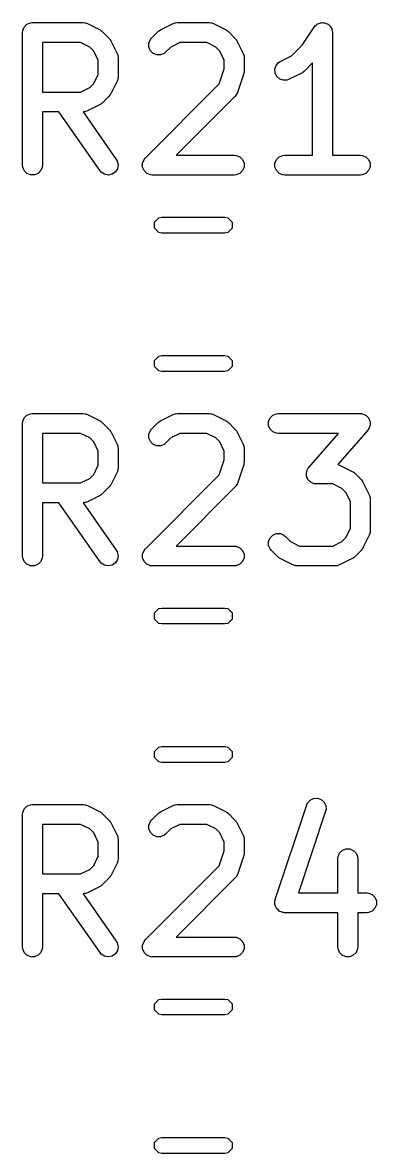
# Model space of a CAD drawing. Extents: x 3.76 to 11, y -6.32 to -1.01.
# Drawn here: x 10.0705 to 10.1757, y -5.3281 to -4.9921 of the extents above; entities that cross this region are included whole.
import ezdxf

# ---------------------------------------------------------------- set-up
doc = ezdxf.new("R2010")
doc.units = 0
doc.header["$MEASUREMENT"] = 0
doc.layers.add('BLACK', color=7, linetype='CONTINUOUS')

msp = doc.modelspace()

# ---------------------------------------------------------------- linework, layer by layer
at = {"layer": 'BLACK', "linetype": 'CONTINUOUS'}
for p, q in [((10.0705, -4.99507), (10.07056, -4.9945)), ((10.0705, -5.03444), (10.0705, -4.99507)), ((10.07056, -4.9945), (10.071, -4.99343)), ((10.071, -4.99343), (10.07181, -4.99262)), ((10.07181, -4.99262), (10.07288, -4.99218)), ((10.07288, -4.99218), (10.07345, -4.99212)), ((10.07345, -4.99212), (10.08845, -4.99212)), ((10.08845, -4.99212), (10.08903, -4.99218)), ((10.08903, -4.99218), (10.08913, -4.99222)), ((10.08913, -4.99222), (10.08923, -4.99222)), ((10.08923, -4.99222), (10.08977, -4.99243)), ((10.08977, -4.99243), (10.09352, -4.99431)), ((10.09352, -4.99431), (10.09377, -4.99446)), ((10.09377, -4.99446), (10.09384, -4.99449)), ((10.09384, -4.99449), (10.09392, -4.99456)), ((10.09392, -4.99456), (10.09401, -4.99461)), ((10.09401, -4.99461), (10.09406, -4.99467)), ((10.09406, -4.99467), (10.09429, -4.99486)), ((10.09429, -4.99486), (10.09616, -4.99673)), ((10.10886, -4.99673), (10.11074, -4.99486)), ((10.11074, -4.99486), (10.11096, -4.99467)), ((10.11096, -4.99467), (10.11101, -4.99461)), ((10.11101, -4.99461), (10.1111, -4.99456)), ((10.1111, -4.99456), (10.11118, -4.99449)), ((10.11118, -4.99449), (10.11125, -4.99446)), ((10.11125, -4.99446), (10.1115, -4.99431)), ((10.1115, -4.99431), (10.11525, -4.99243)), ((10.11525, -4.99243), (10.11579, -4.99222)), ((10.11579, -4.99222), (10.1159, -4.99222)), ((10.1159, -4.99222), (10.116, -4.99218)), ((10.116, -4.99218), (10.11657, -4.99212)), ((10.11657, -4.99212), (10.12595, -4.99212)), ((10.12595, -4.99212), (10.12652, -4.99218)), ((10.12652, -4.99218), (10.12662, -4.99222)), ((10.12662, -4.99222), (10.12673, -4.99222)), ((10.12673, -4.99222), (10.12727, -4.99243)), ((10.12727, -4.99243), (10.13102, -4.99431)), ((10.13102, -4.99431), (10.13126, -4.99446)), ((10.13126, -4.99446), (10.13134, -4.99449)), ((10.13134, -4.99449), (10.13142, -4.99456)), ((10.13142, -4.99456), (10.13151, -4.99461)), ((10.13151, -4.99461), (10.13156, -4.99467)), ((10.13156, -4.99467), (10.13178, -4.99486)), ((10.13178, -4.99486), (10.13366, -4.99673)), ((10.15365, -4.99881), (10.15724, -4.99343)), ((10.15724, -4.99343), (10.1576, -4.99299)), ((10.15724, -4.99343), (10.15724, -4.99343)), ((10.15724, -4.99343), (10.15724, -4.99343)), ((10.15724, -4.99343), (10.15724, -4.99343)), ((10.1576, -4.99299), (10.15785, -4.99282)), ((10.15785, -4.99282), (10.15805, -4.99262)), ((10.15805, -4.99262), (10.15832, -4.99251)), ((10.15832, -4.99251), (10.15856, -4.99234)), ((10.15856, -4.99234), (10.15885, -4.99229)), ((10.15885, -4.99229), (10.15912, -4.99218)), ((10.15912, -4.99218), (10.15941, -4.99218)), ((10.15941, -4.99218), (10.15969, -4.99212)), ((10.15969, -4.99212), (10.15998, -4.99218)), ((10.15998, -4.99218), (10.16027, -4.99218)), ((10.16027, -4.99218), (10.16054, -4.99229)), ((10.16054, -4.99229), (10.16082, -4.99234)), ((10.16082, -4.99234), (10.16106, -4.9925)), ((10.16106, -4.9925), (10.16133, -4.99262)), ((10.16133, -4.99262), (10.16154, -4.99282)), ((10.16154, -4.99282), (10.16178, -4.99298)), ((10.16178, -4.99298), (10.16194, -4.99322)), ((10.16194, -4.99322), (10.16215, -4.99343)), ((10.16215, -4.99343), (10.16226, -4.9937)), ((10.16226, -4.9937), (10.16242, -4.99394)), ((10.16242, -4.99394), (10.16248, -4.99423)), ((10.16248, -4.99423), (10.16259, -4.9945)), ((10.16259, -4.9945), (10.16264, -4.99507)), ((10.16264, -4.99507), (10.16265, -4.99507)), ((10.16265, -4.99507), (10.16265, -4.99507)), ((10.16265, -4.99507), (10.16265, -4.99507)), ((10.16265, -4.99507), (10.16265, -5.03149)), ((10.08775, -4.99802), (10.07641, -4.99802)), ((10.07641, -4.99802), (10.07641, -5.01274)), ((10.09045, -4.99937), (10.08775, -4.99802)), ((10.09616, -4.99673), (10.09635, -4.99696)), ((10.09635, -4.99696), (10.09641, -4.99701)), ((10.09641, -4.99701), (10.09646, -4.9971)), ((10.09646, -4.9971), (10.09653, -4.99718)), ((10.09653, -4.99718), (10.09656, -4.99725)), ((10.09656, -4.99725), (10.09672, -4.9975)), ((10.09672, -4.9975), (10.09859, -5.00125)), ((10.10805, -4.99825), (10.10849, -4.99718)), ((10.10805, -4.9994), (10.10805, -4.99825)), ((10.10849, -4.99718), (10.10886, -4.99673)), ((10.11727, -4.99802), (10.11457, -4.99937)), ((10.12525, -4.99802), (10.11727, -4.99802)), ((10.12795, -4.99937), (10.12525, -4.99802)), ((10.13366, -4.99673), (10.13384, -4.99696)), ((10.13384, -4.99696), (10.1339, -4.99701)), ((10.1339, -4.99701), (10.13396, -4.9971)), ((10.13396, -4.9971), (10.13403, -4.99718)), ((10.13403, -4.99718), (10.13406, -4.99725)), ((10.13406, -4.99725), (10.13421, -4.9975)), ((10.13421, -4.9975), (10.13609, -5.00125)), ((10.09165, -5.00057), (10.09045, -4.99937)), ((10.093, -5.00327), (10.09165, -5.00057)), ((10.09859, -5.00125), (10.0988, -5.00179)), ((10.0988, -5.00179), (10.09881, -5.0019)), ((10.09881, -5.0019), (10.09885, -5.00199)), ((10.09885, -5.00199), (10.0989, -5.00257)), ((10.10849, -5.00046), (10.10805, -4.9994)), ((10.10931, -5.00128), (10.10849, -5.00046)), ((10.11037, -5.00172), (10.10931, -5.00128)), ((10.11152, -5.00172), (10.11037, -5.00172)), ((10.11259, -5.00128), (10.11152, -5.00172)), ((10.11304, -5.00091), (10.11259, -5.00128)), ((10.11457, -4.99937), (10.11304, -5.00091)), ((10.12914, -5.00057), (10.12795, -4.99937)), ((10.13049, -5.00327), (10.12914, -5.00057)), ((10.13609, -5.00125), (10.13629, -5.00179)), ((10.13629, -5.00179), (10.1363, -5.0019)), ((10.1363, -5.0019), (10.13634, -5.00199)), ((10.13634, -5.00199), (10.1364, -5.00257)), ((10.14712, -5.00368), (10.15044, -5.00202)), ((10.15044, -5.00202), (10.15365, -4.99881)), ((10.093, -5.0075), (10.093, -5.00327)), ((10.0989, -5.00257), (10.0989, -5.00819)), ((10.13049, -5.00584), (10.13049, -5.00327)), ((10.1364, -5.00257), (10.1364, -5.00632)), ((10.14551, -5.00595), (10.14588, -5.00486)), ((10.14588, -5.00486), (10.14663, -5.00399)), ((10.14663, -5.00399), (10.14712, -5.00368)), ((10.15674, -5.00407), (10.15428, -5.00653)), ((10.15674, -5.03149), (10.15674, -5.00407)), ((10.09165, -5.0102), (10.093, -5.0075)), ((10.0989, -5.00819), (10.09885, -5.00877)), ((10.12899, -5.01035), (10.13049, -5.00584)), ((10.13625, -5.00725), (10.13437, -5.01288)), ((10.13631, -5.00697), (10.13625, -5.00725)), ((10.13634, -5.0069), (10.13631, -5.00697)), ((10.13635, -5.00679), (10.13634, -5.0069)), ((10.13638, -5.00669), (10.13635, -5.00679)), ((10.1364, -5.00632), (10.13637, -5.00661)), ((10.13637, -5.00661), (10.13638, -5.00669)), ((10.1456, -5.0071), (10.14551, -5.00595)), ((10.14611, -5.00813), (10.1456, -5.0071)), ((10.14698, -5.00889), (10.14611, -5.00813)), ((10.15351, -5.00709), (10.14976, -5.00896)), ((10.15376, -5.00693), (10.15351, -5.00709)), ((10.15383, -5.0069), (10.15376, -5.00693)), ((10.15391, -5.00683), (10.15383, -5.0069)), ((10.154, -5.00678), (10.15391, -5.00683)), ((10.15405, -5.00672), (10.154, -5.00678)), ((10.15428, -5.00653), (10.15405, -5.00672)), ((10.08775, -5.01274), (10.09045, -5.01139)), ((10.09045, -5.01139), (10.09165, -5.0102)), ((10.09859, -5.00952), (10.09672, -5.01326)), ((10.0988, -5.00897), (10.09859, -5.00952)), ((10.09881, -5.00887), (10.0988, -5.00897)), ((10.09885, -5.00877), (10.09881, -5.00887)), ((10.10699, -5.03235), (10.12899, -5.01035)), ((10.14807, -5.00925), (10.14698, -5.00889)), ((10.14922, -5.00917), (10.14807, -5.00925)), ((10.14976, -5.00896), (10.14922, -5.00917)), ((10.07641, -5.01274), (10.08775, -5.01274)), ((10.09616, -5.01403), (10.09429, -5.01591)), ((10.09635, -5.01381), (10.09616, -5.01403)), ((10.09641, -5.01375), (10.09635, -5.01381)), ((10.09646, -5.01367), (10.09641, -5.01375)), ((10.09653, -5.01358), (10.09646, -5.01367)), ((10.09656, -5.01351), (10.09653, -5.01358)), ((10.09672, -5.01326), (10.09656, -5.01351)), ((10.13366, -5.01403), (10.1162, -5.03149)), ((10.13403, -5.01358), (10.13366, -5.01403)), ((10.13407, -5.01349), (10.13403, -5.01358)), ((10.13414, -5.01341), (10.13407, -5.01349)), ((10.13437, -5.01288), (10.13414, -5.01341)), ((10.08129, -5.01865), (10.07641, -5.01865)), ((10.07641, -5.01865), (10.07641, -5.03444)), ((10.09353, -5.03613), (10.08129, -5.01865)), ((10.08903, -5.01859), (10.0885, -5.01864)), ((10.0885, -5.01864), (10.09837, -5.03275)), ((10.08913, -5.01855), (10.08903, -5.01859)), ((10.08923, -5.01854), (10.08913, -5.01855)), ((10.08977, -5.01834), (10.08923, -5.01854)), ((10.09352, -5.01646), (10.08977, -5.01834)), ((10.09377, -5.0163), (10.09352, -5.01646)), ((10.09384, -5.01627), (10.09377, -5.0163)), ((10.09392, -5.01621), (10.09384, -5.01627)), ((10.09401, -5.01615), (10.09392, -5.01621)), ((10.09406, -5.01609), (10.09401, -5.01615)), ((10.09429, -5.01591), (10.09406, -5.01609)), ((10.1162, -5.03149), (10.13345, -5.03149)), ((10.13345, -5.03149), (10.13402, -5.03155)), ((10.13402, -5.03155), (10.13509, -5.03199)), ((10.13509, -5.03199), (10.1359, -5.0328)), ((10.14599, -5.0328), (10.1468, -5.03199)), ((10.1468, -5.03199), (10.14787, -5.03155)), ((10.14787, -5.03155), (10.14844, -5.03149)), ((10.14844, -5.03149), (10.15674, -5.03149)), ((10.16265, -5.03149), (10.17094, -5.03149)), ((10.17094, -5.03149), (10.17152, -5.03155)), ((10.17152, -5.03155), (10.17258, -5.03199)), ((10.17258, -5.03199), (10.1734, -5.0328)), ((10.07056, -5.03502), (10.0705, -5.03444)), ((10.071, -5.03608), (10.07056, -5.03502)), ((10.07635, -5.03502), (10.07591, -5.03608)), ((10.07641, -5.03444), (10.07635, -5.03502)), ((10.0987, -5.03551), (10.09808, -5.03648)), ((10.09837, -5.03275), (10.09865, -5.03325)), ((10.09865, -5.03325), (10.0989, -5.03438)), ((10.0989, -5.03438), (10.0987, -5.03551)), ((10.10618, -5.03387), (10.10662, -5.0328)), ((10.10618, -5.03502), (10.10618, -5.03387)), ((10.10662, -5.03608), (10.10618, -5.03502)), ((10.10662, -5.0328), (10.10699, -5.03235)), ((10.1359, -5.0328), (10.13634, -5.03387)), ((10.13634, -5.03502), (10.1359, -5.03608)), ((10.13634, -5.03387), (10.13634, -5.03502)), ((10.14555, -5.03387), (10.14599, -5.0328)), ((10.14555, -5.03502), (10.14555, -5.03387)), ((10.14599, -5.03608), (10.14555, -5.03502)), ((10.1734, -5.0328), (10.17384, -5.03387)), ((10.17384, -5.03502), (10.1734, -5.03608)), ((10.17384, -5.03387), (10.17384, -5.03502)), ((10.07181, -5.0369), (10.071, -5.03608)), ((10.07288, -5.03734), (10.07181, -5.0369)), ((10.07403, -5.03734), (10.07288, -5.03734)), ((10.07509, -5.0369), (10.07403, -5.03734)), ((10.07591, -5.03608), (10.07509, -5.0369)), ((10.09391, -5.03657), (10.09353, -5.03613)), ((10.09488, -5.03719), (10.09391, -5.03657)), ((10.09601, -5.03739), (10.09488, -5.03719)), ((10.09714, -5.03714), (10.09601, -5.03739)), ((10.09808, -5.03648), (10.09714, -5.03714)), ((10.10743, -5.0369), (10.10662, -5.03608)), ((10.1085, -5.03734), (10.10743, -5.0369)), ((10.10907, -5.03739), (10.1085, -5.03734)), ((10.13345, -5.03739), (10.10907, -5.03739)), ((10.13402, -5.03734), (10.13345, -5.03739)), ((10.13509, -5.0369), (10.13402, -5.03734)), ((10.1359, -5.03608), (10.13509, -5.0369)), ((10.1468, -5.0369), (10.14599, -5.03608)), ((10.14787, -5.03734), (10.1468, -5.0369)), ((10.14844, -5.03739), (10.14787, -5.03734)), ((10.17094, -5.03739), (10.14844, -5.03739)), ((10.17152, -5.03734), (10.17094, -5.03739)), ((10.17258, -5.0369), (10.17152, -5.03734)), ((10.1734, -5.03608), (10.17258, -5.0369)), ((10.10974, -5.05136), (10.11102, -5.05008)), ((10.10974, -5.05317), (10.10974, -5.05136)), ((10.11102, -5.05008), (10.11192, -5.0499)), ((10.11192, -5.0499), (10.1306, -5.0499)), ((10.1306, -5.0499), (10.1315, -5.05008)), ((10.1315, -5.05008), (10.13278, -5.05136)), ((10.13278, -5.05136), (10.13278, -5.05317)), ((10.11102, -5.05445), (10.10974, -5.05317)), ((10.11192, -5.05463), (10.11102, -5.05445)), ((10.1306, -5.05463), (10.11192, -5.05463)), ((10.1315, -5.05445), (10.1306, -5.05463)), ((10.13278, -5.05317), (10.1315, -5.05445)), ((10.10974, -5.0925), (10.11102, -5.09122)), ((10.10974, -5.09431), (10.10974, -5.0925)), ((10.11102, -5.09122), (10.11192, -5.09104)), ((10.11192, -5.09104), (10.1306, -5.09104)), ((10.1306, -5.09104), (10.1315, -5.09122)), ((10.1315, -5.09122), (10.13278, -5.0925)), ((10.13278, -5.0925), (10.13278, -5.09431)), ((10.11102, -5.09559), (10.10974, -5.09431)), ((10.11192, -5.09577), (10.11102, -5.09559)), ((10.1306, -5.09577), (10.11192, -5.09577)), ((10.1315, -5.09559), (10.1306, -5.09577)), ((10.13278, -5.09431), (10.1315, -5.09559)), ((10.071, -5.10957), (10.07181, -5.10876)), ((10.07181, -5.10876), (10.07288, -5.10832)), ((10.07288, -5.10832), (10.07345, -5.10826)), ((10.07345, -5.10826), (10.08845, -5.10826)), ((10.08845, -5.10826), (10.08903, -5.10832)), ((10.08903, -5.10832), (10.08913, -5.10836)), ((10.08913, -5.10836), (10.08923, -5.10837)), ((10.08923, -5.10837), (10.08977, -5.10857)), ((10.08977, -5.10857), (10.09352, -5.11045)), ((10.1115, -5.11045), (10.11525, -5.10857)), ((10.11525, -5.10857), (10.11579, -5.10837)), ((10.11579, -5.10837), (10.1159, -5.10836)), ((10.1159, -5.10836), (10.116, -5.10832)), ((10.116, -5.10832), (10.11657, -5.10826)), ((10.11657, -5.10826), (10.12595, -5.10826)), ((10.12595, -5.10826), (10.12652, -5.10832)), ((10.12652, -5.10832), (10.12662, -5.10836)), ((10.12662, -5.10836), (10.12673, -5.10837)), ((10.12673, -5.10837), (10.12727, -5.10857)), ((10.12727, -5.10857), (10.13102, -5.11045)), ((10.14411, -5.10957), (10.14493, -5.10876)), ((10.14493, -5.10876), (10.14599, -5.10832)), ((10.14599, -5.10832), (10.14657, -5.10826)), ((10.14657, -5.10826), (10.17094, -5.10826)), ((10.17094, -5.10826), (10.17125, -5.10829)), ((10.17125, -5.10829), (10.17132, -5.10829)), ((10.17132, -5.10829), (10.17138, -5.1083)), ((10.17138, -5.1083), (10.17152, -5.10832)), ((10.17152, -5.10832), (10.17196, -5.1085)), ((10.17196, -5.1085), (10.17241, -5.10865)), ((10.17241, -5.10865), (10.17249, -5.10872)), ((10.17249, -5.10872), (10.17258, -5.10876)), ((10.17258, -5.10876), (10.17292, -5.1091)), ((10.17292, -5.1091), (10.17328, -5.10941)), ((10.17328, -5.10941), (10.17333, -5.1095)), ((10.17333, -5.1095), (10.1734, -5.10957)), ((10.0705, -5.11121), (10.07056, -5.11064)), ((10.0705, -5.15058), (10.0705, -5.11121)), ((10.07056, -5.11064), (10.071, -5.10957)), ((10.09352, -5.11045), (10.09377, -5.1106)), ((10.09377, -5.1106), (10.09384, -5.11063)), ((10.09384, -5.11063), (10.09392, -5.1107)), ((10.09392, -5.1107), (10.09401, -5.11076)), ((10.09401, -5.11076), (10.09406, -5.11081)), ((10.09406, -5.11081), (10.09429, -5.111)), ((10.09429, -5.111), (10.09616, -5.11287)), ((10.09616, -5.11287), (10.09635, -5.1131)), ((10.10849, -5.11332), (10.10886, -5.11287)), ((10.10886, -5.11287), (10.11074, -5.111)), ((10.11074, -5.111), (10.11096, -5.11081)), ((10.11096, -5.11081), (10.11101, -5.11076)), ((10.11101, -5.11076), (10.1111, -5.1107)), ((10.1111, -5.1107), (10.11118, -5.11063)), ((10.11118, -5.11063), (10.11125, -5.1106)), ((10.11125, -5.1106), (10.1115, -5.11045)), ((10.13102, -5.11045), (10.13126, -5.1106)), ((10.13126, -5.1106), (10.13134, -5.11063)), ((10.13134, -5.11063), (10.13142, -5.1107)), ((10.13142, -5.1107), (10.13151, -5.11076)), ((10.13151, -5.11076), (10.13156, -5.11081)), ((10.13156, -5.11081), (10.13178, -5.111)), ((10.13178, -5.111), (10.13366, -5.11287)), ((10.13366, -5.11287), (10.13384, -5.1131)), ((10.14367, -5.11064), (10.14411, -5.10957)), ((10.14367, -5.11179), (10.14367, -5.11064)), ((10.14411, -5.11285), (10.14367, -5.11179)), ((10.14493, -5.11367), (10.14411, -5.11285)), ((10.1734, -5.11285), (10.17334, -5.11291)), ((10.1734, -5.10957), (10.17358, -5.11002)), ((10.17342, -5.1128), (10.1734, -5.11285)), ((10.1735, -5.11269), (10.17342, -5.1128)), ((10.17365, -5.11223), (10.1735, -5.11269)), ((10.17358, -5.11002), (10.17379, -5.11045)), ((10.17384, -5.11179), (10.17365, -5.11223)), ((10.17379, -5.11045), (10.1738, -5.11055)), ((10.1738, -5.11055), (10.17384, -5.11064)), ((10.17384, -5.11064), (10.17384, -5.11112)), ((10.17384, -5.11112), (10.17387, -5.1116)), ((10.17387, -5.1116), (10.17384, -5.11169)), ((10.17384, -5.11169), (10.17384, -5.11179)), ((10.08775, -5.11417), (10.07641, -5.11417)), ((10.07641, -5.11417), (10.07641, -5.12888)), ((10.09045, -5.11551), (10.08775, -5.11417)), ((10.09165, -5.11671), (10.09045, -5.11551)), ((10.09635, -5.1131), (10.09641, -5.11315)), ((10.09641, -5.11315), (10.09646, -5.11324)), ((10.09646, -5.11324), (10.09653, -5.11332)), ((10.09653, -5.11332), (10.09656, -5.11339)), ((10.09656, -5.11339), (10.09672, -5.11364)), ((10.09672, -5.11364), (10.09859, -5.11739)), ((10.10805, -5.11439), (10.10849, -5.11332)), ((10.10805, -5.11554), (10.10805, -5.11439)), ((10.10849, -5.1166), (10.10805, -5.11554)), ((10.11457, -5.11551), (10.11304, -5.11705)), ((10.11727, -5.11417), (10.11457, -5.11551)), ((10.12525, -5.11417), (10.11727, -5.11417)), ((10.12795, -5.11551), (10.12525, -5.11417)), ((10.12914, -5.11671), (10.12795, -5.11551)), ((10.13384, -5.1131), (10.1339, -5.11315)), ((10.1339, -5.11315), (10.13396, -5.11324)), ((10.13396, -5.11324), (10.13403, -5.11332)), ((10.13403, -5.11332), (10.13406, -5.11339)), ((10.13406, -5.11339), (10.13421, -5.11364)), ((10.13421, -5.11364), (10.13609, -5.11739)), ((10.14599, -5.11411), (10.14493, -5.11367)), ((10.14657, -5.11417), (10.14599, -5.11411)), ((10.16443, -5.11417), (10.14657, -5.11417)), ((10.1556, -5.12427), (10.16443, -5.11417)), ((10.17316, -5.11316), (10.16423, -5.12337)), ((10.17334, -5.11291), (10.17316, -5.11316)), ((10.093, -5.11941), (10.09165, -5.11671)), ((10.093, -5.12364), (10.093, -5.11941)), ((10.09859, -5.11739), (10.0988, -5.11793)), ((10.0988, -5.11793), (10.09881, -5.11804)), ((10.09881, -5.11804), (10.09885, -5.11814)), ((10.09885, -5.11814), (10.0989, -5.11871)), ((10.0989, -5.11871), (10.0989, -5.12434)), ((10.10931, -5.11742), (10.10849, -5.1166)), ((10.11037, -5.11786), (10.10931, -5.11742)), ((10.11152, -5.11786), (10.11037, -5.11786)), ((10.11259, -5.11742), (10.11152, -5.11786)), ((10.11304, -5.11705), (10.11259, -5.11742)), ((10.13049, -5.11941), (10.12914, -5.11671)), ((10.13049, -5.12198), (10.13049, -5.11941)), ((10.13609, -5.11739), (10.13629, -5.11793)), ((10.13629, -5.11793), (10.1363, -5.11804)), ((10.1363, -5.11804), (10.13634, -5.11814)), ((10.13634, -5.11814), (10.1364, -5.11871)), ((10.1364, -5.11871), (10.1364, -5.12246)), ((10.12899, -5.12649), (10.13049, -5.12198)), ((10.13635, -5.12293), (10.13634, -5.12304)), ((10.13638, -5.12283), (10.13635, -5.12293)), ((10.1364, -5.12246), (10.13637, -5.12275)), ((10.13637, -5.12275), (10.13638, -5.12283)), ((10.09165, -5.12634), (10.093, -5.12364)), ((10.09859, -5.12566), (10.09672, -5.12941)), ((10.0988, -5.12512), (10.09859, -5.12566)), ((10.09881, -5.12501), (10.0988, -5.12512)), ((10.09885, -5.12491), (10.09881, -5.12501)), ((10.0989, -5.12434), (10.09885, -5.12491)), ((10.13625, -5.1234), (10.13437, -5.12902)), ((10.13631, -5.12311), (10.13625, -5.1234)), ((10.13634, -5.12304), (10.13631, -5.12311)), ((10.15489, -5.12583), (10.15492, -5.12573)), ((10.15492, -5.12631), (10.15489, -5.12583)), ((10.15492, -5.12564), (10.15511, -5.12519)), ((10.15492, -5.12573), (10.15492, -5.12564)), ((10.15492, -5.12679), (10.15492, -5.12631)), ((10.15511, -5.12519), (10.15526, -5.12474)), ((10.15526, -5.12474), (10.15534, -5.12462)), ((10.15534, -5.12462), (10.15536, -5.12457)), ((10.15536, -5.12457), (10.15542, -5.12452)), ((10.15542, -5.12452), (10.1556, -5.12427)), ((10.16423, -5.12337), (10.16476, -5.12357)), ((10.16476, -5.12357), (10.16851, -5.12545)), ((10.16851, -5.12545), (10.16876, -5.1256)), ((10.16876, -5.1256), (10.16883, -5.12563)), ((10.16883, -5.12563), (10.16891, -5.1257)), ((10.16891, -5.1257), (10.169, -5.12575)), ((10.169, -5.12575), (10.16905, -5.12581)), ((10.16905, -5.12581), (10.16928, -5.126)), ((10.16928, -5.126), (10.17115, -5.12787)), ((10.07641, -5.12888), (10.08775, -5.12888)), ((10.08775, -5.12888), (10.09045, -5.12753)), ((10.09045, -5.12753), (10.09165, -5.12634)), ((10.09656, -5.12965), (10.09653, -5.12973)), ((10.09672, -5.12941), (10.09656, -5.12965)), ((10.10699, -5.1485), (10.12899, -5.12649)), ((10.13407, -5.12963), (10.13403, -5.12973)), ((10.13414, -5.12955), (10.13407, -5.12963)), ((10.13437, -5.12902), (10.13414, -5.12955)), ((10.15496, -5.12688), (10.15492, -5.12679)), ((10.15497, -5.12698), (10.15496, -5.12688)), ((10.15518, -5.12741), (10.15497, -5.12698)), ((10.15536, -5.12785), (10.15518, -5.12741)), ((10.15543, -5.12792), (10.15536, -5.12785)), ((10.15548, -5.12801), (10.15543, -5.12792)), ((10.15584, -5.12833), (10.15548, -5.12801)), ((10.15618, -5.12867), (10.15584, -5.12833)), ((10.15627, -5.1287), (10.15618, -5.12867)), ((10.15634, -5.12877), (10.15627, -5.1287)), ((10.1568, -5.12892), (10.15634, -5.12877)), ((10.15724, -5.12911), (10.1568, -5.12892)), ((10.15738, -5.12912), (10.15724, -5.12911)), ((10.15744, -5.12914), (10.15738, -5.12912)), ((10.15751, -5.12913), (10.15744, -5.12914)), ((10.15782, -5.12916), (10.15751, -5.12913)), ((10.16274, -5.12916), (10.15782, -5.12916)), ((10.16544, -5.13051), (10.16274, -5.12916)), ((10.17115, -5.12787), (10.17134, -5.1281)), ((10.17134, -5.1281), (10.1714, -5.12815)), ((10.1714, -5.12815), (10.17145, -5.12824)), ((10.17145, -5.12824), (10.17152, -5.12832)), ((10.17152, -5.12832), (10.17155, -5.12839)), ((10.17155, -5.12839), (10.17171, -5.12864)), ((10.17171, -5.12864), (10.17358, -5.13239)), ((10.09352, -5.1326), (10.08977, -5.13448)), ((10.09377, -5.13245), (10.09352, -5.1326)), ((10.09384, -5.13242), (10.09377, -5.13245)), ((10.09392, -5.13235), (10.09384, -5.13242)), ((10.09401, -5.13229), (10.09392, -5.13235)), ((10.09406, -5.13223), (10.09401, -5.13229)), ((10.09429, -5.13205), (10.09406, -5.13223)), ((10.09616, -5.13017), (10.09429, -5.13205)), ((10.09635, -5.12995), (10.09616, -5.13017)), ((10.09641, -5.1299), (10.09635, -5.12995)), ((10.09646, -5.12981), (10.09641, -5.1299)), ((10.09653, -5.12973), (10.09646, -5.12981)), ((10.13366, -5.13017), (10.1162, -5.14763)), ((10.13403, -5.12973), (10.13366, -5.13017)), ((10.16664, -5.13171), (10.16544, -5.13051)), ((10.16799, -5.13441), (10.16664, -5.13171)), ((10.17358, -5.13239), (10.17379, -5.13293)), ((10.17379, -5.13293), (10.1738, -5.13304)), ((10.1738, -5.13304), (10.17384, -5.13313)), ((10.08129, -5.13479), (10.07641, -5.13479)), ((10.07641, -5.13479), (10.07641, -5.15058)), ((10.09353, -5.15228), (10.08129, -5.13479)), ((10.08903, -5.13473), (10.0885, -5.13478)), ((10.0885, -5.13478), (10.09837, -5.14889)), ((10.08913, -5.13469), (10.08903, -5.13473)), ((10.08923, -5.13468), (10.08913, -5.13469)), ((10.08977, -5.13448), (10.08923, -5.13468)), ((10.16799, -5.14239), (10.16799, -5.13441)), ((10.17384, -5.13313), (10.17389, -5.13371)), ((10.17389, -5.13371), (10.17389, -5.14308)), ((10.16664, -5.14508), (10.16799, -5.14239)), ((10.17389, -5.14308), (10.17384, -5.14366)), ((10.14367, -5.14626), (10.14411, -5.14519)), ((10.14367, -5.14741), (10.14367, -5.14626)), ((10.14411, -5.14519), (10.14493, -5.14438)), ((10.14493, -5.14438), (10.14599, -5.14394)), ((10.14599, -5.14394), (10.14715, -5.14394)), ((10.14715, -5.14394), (10.14821, -5.14438)), ((10.14821, -5.14438), (10.14866, -5.14475)), ((10.14866, -5.14475), (10.15019, -5.14628)), ((10.15019, -5.14628), (10.15289, -5.14763)), ((10.16274, -5.14763), (10.16544, -5.14628)), ((10.16544, -5.14628), (10.16664, -5.14508)), ((10.17358, -5.1444), (10.17171, -5.14815)), ((10.17379, -5.14386), (10.17358, -5.1444)), ((10.1738, -5.14376), (10.17379, -5.14386)), ((10.17384, -5.14366), (10.1738, -5.14376)), ((10.09837, -5.14889), (10.09865, -5.14939)), ((10.09865, -5.14939), (10.0989, -5.15052)), ((10.10618, -5.15001), (10.10662, -5.14894)), ((10.10662, -5.14894), (10.10699, -5.1485)), ((10.1162, -5.14763), (10.13345, -5.14763)), ((10.13345, -5.14763), (10.13402, -5.14769)), ((10.13402, -5.14769), (10.13509, -5.14813)), ((10.13509, -5.14813), (10.1359, -5.14894)), ((10.1359, -5.14894), (10.13634, -5.15001)), ((10.14411, -5.14847), (10.14367, -5.14741)), ((10.14448, -5.14892), (10.14411, -5.14847)), ((10.14636, -5.1508), (10.14448, -5.14892)), ((10.15289, -5.14763), (10.16274, -5.14763)), ((10.17115, -5.14892), (10.16928, -5.1508)), ((10.17134, -5.1487), (10.17115, -5.14892)), ((10.1714, -5.14864), (10.17134, -5.1487)), ((10.17145, -5.14856), (10.1714, -5.14864)), ((10.17152, -5.14847), (10.17145, -5.14856)), ((10.17155, -5.1484), (10.17152, -5.14847)), ((10.17171, -5.14815), (10.17155, -5.1484)), ((10.07056, -5.15116), (10.0705, -5.15058)), ((10.071, -5.15222), (10.07056, -5.15116)), ((10.07181, -5.15304), (10.071, -5.15222)), ((10.07288, -5.15348), (10.07181, -5.15304)), ((10.07509, -5.15304), (10.07403, -5.15348)), ((10.07591, -5.15222), (10.07509, -5.15304)), ((10.07635, -5.15116), (10.07591, -5.15222)), ((10.07641, -5.15058), (10.07635, -5.15116)), ((10.09391, -5.15272), (10.09353, -5.15228)), ((10.09488, -5.15334), (10.09391, -5.15272)), ((10.09808, -5.15263), (10.09714, -5.15329)), ((10.0987, -5.15165), (10.09808, -5.15263)), ((10.0989, -5.15052), (10.0987, -5.15165)), ((10.10618, -5.15116), (10.10618, -5.15001)), ((10.10662, -5.15222), (10.10618, -5.15116)), ((10.10743, -5.15304), (10.10662, -5.15222)), ((10.1085, -5.15348), (10.10743, -5.15304)), ((10.13509, -5.15304), (10.13402, -5.15348)), ((10.1359, -5.15222), (10.13509, -5.15304)), ((10.13634, -5.15116), (10.1359, -5.15222)), ((10.13634, -5.15001), (10.13634, -5.15116)), ((10.14658, -5.15098), (10.14636, -5.1508)), ((10.14663, -5.15104), (10.14658, -5.15098)), ((10.14672, -5.1511), (10.14663, -5.15104)), ((10.1468, -5.15116), (10.14672, -5.1511)), ((10.14688, -5.15119), (10.1468, -5.15116)), ((10.14712, -5.15135), (10.14688, -5.15119)), ((10.15087, -5.15322), (10.14712, -5.15135)), ((10.16851, -5.15135), (10.16476, -5.15322)), ((10.16876, -5.15119), (10.16851, -5.15135)), ((10.16883, -5.15116), (10.16876, -5.15119)), ((10.16891, -5.1511), (10.16883, -5.15116)), ((10.169, -5.15104), (10.16891, -5.1511)), ((10.16905, -5.15098), (10.169, -5.15104)), ((10.16928, -5.1508), (10.16905, -5.15098)), ((10.07403, -5.15348), (10.07288, -5.15348)), ((10.09601, -5.15354), (10.09488, -5.15334)), ((10.09714, -5.15329), (10.09601, -5.15354)), ((10.10907, -5.15354), (10.1085, -5.15348)), ((10.13345, -5.15354), (10.10907, -5.15354)), ((10.13402, -5.15348), (10.13345, -5.15354)), ((10.15141, -5.15343), (10.15087, -5.15322)), ((10.15152, -5.15344), (10.15141, -5.15343)), ((10.15162, -5.15348), (10.15152, -5.15344)), ((10.15219, -5.15354), (10.15162, -5.15348)), ((10.16344, -5.15354), (10.15219, -5.15354)), ((10.16402, -5.15348), (10.16344, -5.15354)), ((10.16412, -5.15344), (10.16402, -5.15348)), ((10.16422, -5.15343), (10.16412, -5.15344)), ((10.16476, -5.15322), (10.16422, -5.15343)), ((10.10974, -5.1675), (10.11102, -5.16622)), ((10.11102, -5.16622), (10.11192, -5.16604)), ((10.11192, -5.16604), (10.1306, -5.16604)), ((10.1306, -5.16604), (10.1315, -5.16622)), ((10.1315, -5.16622), (10.13278, -5.1675)), ((10.10974, -5.16931), (10.10974, -5.1675)), ((10.11102, -5.17059), (10.10974, -5.16931)), ((10.13278, -5.16931), (10.1315, -5.17059)), ((10.13278, -5.1675), (10.13278, -5.16931)), ((10.11192, -5.17077), (10.11102, -5.17059)), ((10.1306, -5.17077), (10.11192, -5.17077)), ((10.1315, -5.17059), (10.1306, -5.17077)), ((10.10974, -5.20864), (10.11102, -5.20736)), ((10.10974, -5.21045), (10.10974, -5.20864)), ((10.11102, -5.20736), (10.11192, -5.20719)), ((10.11192, -5.20719), (10.1306, -5.20719)), ((10.1306, -5.20719), (10.1315, -5.20736)), ((10.1315, -5.20736), (10.13278, -5.20864)), ((10.13278, -5.20864), (10.13278, -5.21045)), ((10.11102, -5.21173), (10.10974, -5.21045)), ((10.11192, -5.21191), (10.11102, -5.21173)), ((10.1306, -5.21191), (10.11192, -5.21191)), ((10.1315, -5.21173), (10.1306, -5.21191)), ((10.13278, -5.21045), (10.1315, -5.21173)), ((10.15525, -5.22402), (10.15601, -5.22315)), ((10.15601, -5.22315), (10.15704, -5.22263)), ((10.15704, -5.22263), (10.15819, -5.22255)), ((10.15819, -5.22255), (10.15928, -5.22292)), ((10.15928, -5.22292), (10.16015, -5.22367)), ((10.16015, -5.22367), (10.16067, -5.2247)), ((10.0705, -5.22736), (10.07056, -5.22678)), ((10.07056, -5.22678), (10.071, -5.22571)), ((10.071, -5.22571), (10.07181, -5.2249)), ((10.07181, -5.2249), (10.07288, -5.22446)), ((10.07288, -5.22446), (10.07345, -5.2244)), ((10.07345, -5.2244), (10.08845, -5.2244)), ((10.08845, -5.2244), (10.08903, -5.22446)), ((10.08903, -5.22446), (10.08913, -5.2245)), ((10.08913, -5.2245), (10.08923, -5.22451)), ((10.08923, -5.22451), (10.08977, -5.22471)), ((10.08977, -5.22471), (10.09352, -5.22659)), ((10.09352, -5.22659), (10.09377, -5.22674)), ((10.09377, -5.22674), (10.09384, -5.22677)), ((10.09384, -5.22677), (10.09392, -5.22684)), ((10.09392, -5.22684), (10.09401, -5.2269)), ((10.09401, -5.2269), (10.09406, -5.22696)), ((10.09406, -5.22696), (10.09429, -5.22714)), ((10.11074, -5.22714), (10.11096, -5.22696)), ((10.11096, -5.22696), (10.11101, -5.2269)), ((10.11101, -5.2269), (10.1111, -5.22684)), ((10.1111, -5.22684), (10.11118, -5.22677)), ((10.11118, -5.22677), (10.11125, -5.22674)), ((10.11125, -5.22674), (10.1115, -5.22659)), ((10.1115, -5.22659), (10.11525, -5.22471)), ((10.11525, -5.22471), (10.11579, -5.22451)), ((10.11579, -5.22451), (10.1159, -5.2245)), ((10.1159, -5.2245), (10.116, -5.22446)), ((10.116, -5.22446), (10.11657, -5.2244)), ((10.11657, -5.2244), (10.12595, -5.2244)), ((10.12595, -5.2244), (10.12652, -5.22446)), ((10.12652, -5.22446), (10.12662, -5.2245)), ((10.12662, -5.2245), (10.12673, -5.22451)), ((10.12673, -5.22451), (10.12727, -5.22471)), ((10.12727, -5.22471), (10.13102, -5.22659)), ((10.13102, -5.22659), (10.13126, -5.22674)), ((10.13126, -5.22674), (10.13134, -5.22677)), ((10.13134, -5.22677), (10.13142, -5.22684)), ((10.13142, -5.22684), (10.13151, -5.2269)), ((10.13151, -5.2269), (10.13156, -5.22696)), ((10.13156, -5.22696), (10.13178, -5.22714)), ((10.14564, -5.25267), (10.15502, -5.22455)), ((10.16062, -5.22641), (10.15254, -5.25065)), ((10.15502, -5.22455), (10.15525, -5.22402)), ((10.16075, -5.22585), (10.16062, -5.22641)), ((10.16067, -5.2247), (10.16075, -5.22585)), ((10.0705, -5.26673), (10.0705, -5.22736)), ((10.08775, -5.23031), (10.07641, -5.23031)), ((10.07641, -5.23031), (10.07641, -5.24502)), ((10.09045, -5.23166), (10.08775, -5.23031)), ((10.09429, -5.22714), (10.09616, -5.22902)), ((10.09616, -5.22902), (10.09635, -5.22924)), ((10.09635, -5.22924), (10.09641, -5.22929)), ((10.09641, -5.22929), (10.09646, -5.22938)), ((10.09646, -5.22938), (10.09653, -5.22946)), ((10.09653, -5.22946), (10.09656, -5.22954)), ((10.09656, -5.22954), (10.09672, -5.22978)), ((10.09672, -5.22978), (10.09859, -5.23353)), ((10.10805, -5.23053), (10.10849, -5.22946)), ((10.10849, -5.22946), (10.10886, -5.22902)), ((10.10886, -5.22902), (10.11074, -5.22714)), ((10.11727, -5.23031), (10.11457, -5.23166)), ((10.12525, -5.23031), (10.11727, -5.23031)), ((10.12795, -5.23166), (10.12525, -5.23031)), ((10.13178, -5.22714), (10.13366, -5.22902)), ((10.13366, -5.22902), (10.13384, -5.22924)), ((10.13384, -5.22924), (10.1339, -5.22929)), ((10.1339, -5.22929), (10.13396, -5.22938)), ((10.13396, -5.22938), (10.13403, -5.22946)), ((10.13403, -5.22946), (10.13406, -5.22954)), ((10.13406, -5.22954), (10.13421, -5.22978)), ((10.13421, -5.22978), (10.13609, -5.23353)), ((10.09165, -5.23285), (10.09045, -5.23166)), ((10.093, -5.23555), (10.09165, -5.23285)), ((10.09859, -5.23353), (10.0988, -5.23407)), ((10.10805, -5.23168), (10.10805, -5.23053)), ((10.10849, -5.23275), (10.10805, -5.23168)), ((10.10931, -5.23356), (10.10849, -5.23275)), ((10.11037, -5.234), (10.10931, -5.23356)), ((10.11259, -5.23356), (10.11152, -5.234)), ((10.11304, -5.23319), (10.11259, -5.23356)), ((10.11457, -5.23166), (10.11304, -5.23319)), ((10.12914, -5.23285), (10.12795, -5.23166)), ((10.13049, -5.23555), (10.12914, -5.23285)), ((10.13609, -5.23353), (10.13629, -5.23407)), ((10.093, -5.23978), (10.093, -5.23555)), ((10.0988, -5.23407), (10.09881, -5.23418)), ((10.09881, -5.23418), (10.09885, -5.23428)), ((10.09885, -5.23428), (10.0989, -5.23485)), ((10.0989, -5.23485), (10.0989, -5.24048)), ((10.11152, -5.234), (10.11037, -5.234)), ((10.13049, -5.23812), (10.13049, -5.23555)), ((10.13629, -5.23407), (10.1363, -5.23418)), ((10.1363, -5.23418), (10.13634, -5.23428)), ((10.13634, -5.23428), (10.1364, -5.23485)), ((10.1364, -5.23485), (10.1364, -5.2386)), ((10.09165, -5.24248), (10.093, -5.23978)), ((10.0989, -5.24048), (10.09885, -5.24105)), ((10.12899, -5.24263), (10.13049, -5.23812)), ((10.13625, -5.23954), (10.13437, -5.24516)), ((10.13631, -5.23925), (10.13625, -5.23954)), ((10.13634, -5.23918), (10.13631, -5.23925)), ((10.13635, -5.23908), (10.13634, -5.23918)), ((10.13638, -5.23897), (10.13635, -5.23908)), ((10.1364, -5.2386), (10.13637, -5.2389)), ((10.13637, -5.2389), (10.13638, -5.23897)), ((10.16424, -5.24048), (10.1643, -5.2399)), ((10.16424, -5.25065), (10.16424, -5.24048)), ((10.1643, -5.2399), (10.16474, -5.23884)), ((10.16474, -5.23884), (10.16555, -5.23802)), ((10.16555, -5.23802), (10.16662, -5.23758)), ((10.16662, -5.23758), (10.16777, -5.23758)), ((10.16777, -5.23758), (10.16883, -5.23802)), ((10.16883, -5.23802), (10.16965, -5.23884)), ((10.16965, -5.23884), (10.17009, -5.2399)), ((10.17009, -5.2399), (10.17014, -5.24048)), ((10.17014, -5.24048), (10.17014, -5.25065)), ((10.08775, -5.24502), (10.09045, -5.24368)), ((10.09045, -5.24368), (10.09165, -5.24248)), ((10.09859, -5.2418), (10.09672, -5.24555)), ((10.0988, -5.24126), (10.09859, -5.2418)), ((10.09881, -5.24115), (10.0988, -5.24126)), ((10.09885, -5.24105), (10.09881, -5.24115)), ((10.10699, -5.26464), (10.12899, -5.24263)), ((10.07641, -5.24502), (10.08775, -5.24502)), ((10.09616, -5.24632), (10.09429, -5.24819)), ((10.09635, -5.24609), (10.09616, -5.24632)), ((10.09641, -5.24604), (10.09635, -5.24609)), ((10.09646, -5.24595), (10.09641, -5.24604)), ((10.09653, -5.24587), (10.09646, -5.24595)), ((10.09656, -5.2458), (10.09653, -5.24587)), ((10.09672, -5.24555), (10.09656, -5.2458)), ((10.13366, -5.24632), (10.1162, -5.26377)), ((10.13403, -5.24587), (10.13366, -5.24632)), ((10.13407, -5.24577), (10.13403, -5.24587)), ((10.13414, -5.24569), (10.13407, -5.24577)), ((10.13437, -5.24516), (10.13414, -5.24569)), ((10.08977, -5.25062), (10.08923, -5.25083)), ((10.09352, -5.24874), (10.08977, -5.25062)), ((10.09377, -5.24859), (10.09352, -5.24874)), ((10.09384, -5.24856), (10.09377, -5.24859)), ((10.09392, -5.24849), (10.09384, -5.24856)), ((10.09401, -5.24844), (10.09392, -5.24849)), ((10.09406, -5.24838), (10.09401, -5.24844)), ((10.09429, -5.24819), (10.09406, -5.24838)), ((10.08129, -5.25093), (10.07641, -5.25093)), ((10.07641, -5.25093), (10.07641, -5.26673)), ((10.09353, -5.26842), (10.08129, -5.25093)), ((10.08903, -5.25087), (10.0885, -5.25093)), ((10.0885, -5.25093), (10.09837, -5.26503)), ((10.08913, -5.25083), (10.08903, -5.25087)), ((10.08923, -5.25083), (10.08913, -5.25083)), ((10.14551, -5.25323), (10.14555, -5.25308)), ((10.14555, -5.2537), (10.14551, -5.25323)), ((10.14555, -5.25303), (10.14558, -5.25295)), ((10.14555, -5.25308), (10.14555, -5.25303)), ((10.14555, -5.25418), (10.14555, -5.2537)), ((10.14558, -5.25295), (10.14564, -5.25267)), ((10.15254, -5.25065), (10.16424, -5.25065)), ((10.17014, -5.25065), (10.17282, -5.25065)), ((10.17282, -5.25065), (10.17339, -5.25071)), ((10.17339, -5.25071), (10.17446, -5.25115)), ((10.17446, -5.25115), (10.17527, -5.25196)), ((10.17527, -5.25196), (10.17571, -5.25303)), ((10.17571, -5.25303), (10.17571, -5.25418)), ((10.14559, -5.25428), (10.14555, -5.25418)), ((10.1456, -5.25438), (10.14559, -5.25428)), ((10.14581, -5.2548), (10.1456, -5.25438)), ((10.14599, -5.25524), (10.14581, -5.2548)), ((10.14606, -5.25532), (10.14599, -5.25524)), ((10.14611, -5.25541), (10.14606, -5.25532)), ((10.14647, -5.25572), (10.14611, -5.25541)), ((10.1468, -5.25606), (10.14647, -5.25572)), ((10.1469, -5.2561), (10.1468, -5.25606)), ((10.14698, -5.25617), (10.1469, -5.2561)), ((10.14743, -5.25632), (10.14698, -5.25617)), ((10.14787, -5.2565), (10.14743, -5.25632)), ((10.14802, -5.25651), (10.14787, -5.2565)), ((10.14807, -5.25653), (10.14802, -5.25651)), ((10.14815, -5.25653), (10.14807, -5.25653)), ((10.14844, -5.25655), (10.14815, -5.25653)), ((10.16424, -5.25655), (10.14844, -5.25655)), ((10.16424, -5.26673), (10.16424, -5.25655)), ((10.17282, -5.25655), (10.17014, -5.25655)), ((10.17014, -5.25655), (10.17014, -5.26673)), ((10.17339, -5.2565), (10.17282, -5.25655)), ((10.17446, -5.25606), (10.17339, -5.2565)), ((10.17527, -5.25524), (10.17446, -5.25606)), ((10.17571, -5.25418), (10.17527, -5.25524)), ((10.1162, -5.26377), (10.13345, -5.26377)), ((10.13345, -5.26377), (10.13402, -5.26383)), ((10.13402, -5.26383), (10.13509, -5.26427)), ((10.07056, -5.2673), (10.0705, -5.26673)), ((10.071, -5.26837), (10.07056, -5.2673)), ((10.07635, -5.2673), (10.07591, -5.26837)), ((10.07641, -5.26673), (10.07635, -5.2673)), ((10.09837, -5.26503), (10.09865, -5.26554)), ((10.09865, -5.26554), (10.0989, -5.26666)), ((10.0989, -5.26666), (10.0987, -5.2678)), ((10.10618, -5.26615), (10.10662, -5.26508)), ((10.10618, -5.2673), (10.10618, -5.26615)), ((10.10662, -5.26837), (10.10618, -5.2673)), ((10.10662, -5.26508), (10.10699, -5.26464)), ((10.13509, -5.26427), (10.1359, -5.26508)), ((10.1359, -5.26508), (10.13634, -5.26615)), ((10.13634, -5.2673), (10.1359, -5.26837)), ((10.13634, -5.26615), (10.13634, -5.2673)), ((10.1643, -5.2673), (10.16424, -5.26673)), ((10.16474, -5.26837), (10.1643, -5.2673)), ((10.17009, -5.2673), (10.16965, -5.26837)), ((10.17014, -5.26673), (10.17009, -5.2673)), ((10.07181, -5.26918), (10.071, -5.26837)), ((10.07288, -5.26962), (10.07181, -5.26918)), ((10.07403, -5.26962), (10.07288, -5.26962)), ((10.07509, -5.26918), (10.07403, -5.26962)), ((10.07591, -5.26837), (10.07509, -5.26918)), ((10.09391, -5.26886), (10.09353, -5.26842)), ((10.09488, -5.26948), (10.09391, -5.26886)), ((10.09601, -5.26968), (10.09488, -5.26948)), ((10.09714, -5.26943), (10.09601, -5.26968)), ((10.09808, -5.26877), (10.09714, -5.26943)), ((10.0987, -5.2678), (10.09808, -5.26877)), ((10.10743, -5.26918), (10.10662, -5.26837)), ((10.1085, -5.26962), (10.10743, -5.26918)), ((10.10907, -5.26968), (10.1085, -5.26962)), ((10.13345, -5.26968), (10.10907, -5.26968)), ((10.13402, -5.26962), (10.13345, -5.26968)), ((10.13509, -5.26918), (10.13402, -5.26962)), ((10.1359, -5.26837), (10.13509, -5.26918)), ((10.16555, -5.26918), (10.16474, -5.26837)), ((10.16662, -5.26962), (10.16555, -5.26918)), ((10.16777, -5.26962), (10.16662, -5.26962)), ((10.16883, -5.26918), (10.16777, -5.26962)), ((10.16965, -5.26837), (10.16883, -5.26918)), ((10.10974, -5.28364), (10.11102, -5.28236)), ((10.10974, -5.28545), (10.10974, -5.28364)), ((10.11102, -5.28236), (10.11192, -5.28219)), ((10.11192, -5.28219), (10.1306, -5.28219)), ((10.1306, -5.28219), (10.1315, -5.28236)), ((10.1315, -5.28236), (10.13278, -5.28364)), ((10.13278, -5.28364), (10.13278, -5.28545)), ((10.11102, -5.28673), (10.10974, -5.28545)), ((10.11192, -5.28691), (10.11102, -5.28673)), ((10.1306, -5.28691), (10.11192, -5.28691)), ((10.1315, -5.28673), (10.1306, -5.28691)), ((10.13278, -5.28545), (10.1315, -5.28673)), ((10.10974, -5.32478), (10.11102, -5.32351)), ((10.11102, -5.32351), (10.11192, -5.32333)), ((10.11192, -5.32333), (10.1306, -5.32333)), ((10.1306, -5.32333), (10.1315, -5.32351)), ((10.1315, -5.32351), (10.13278, -5.32478)), ((10.10974, -5.32659), (10.10974, -5.32478)), ((10.11102, -5.32787), (10.10974, -5.32659)), ((10.11192, -5.32805), (10.11102, -5.32787)), ((10.1315, -5.32787), (10.1306, -5.32805)), ((10.13278, -5.32659), (10.1315, -5.32787)), ((10.13278, -5.32478), (10.13278, -5.32659)), ((10.1306, -5.32805), (10.11192, -5.32805))]:
    msp.add_line(p, q, dxfattribs=at)

doc.saveas('drawing.dxf')
